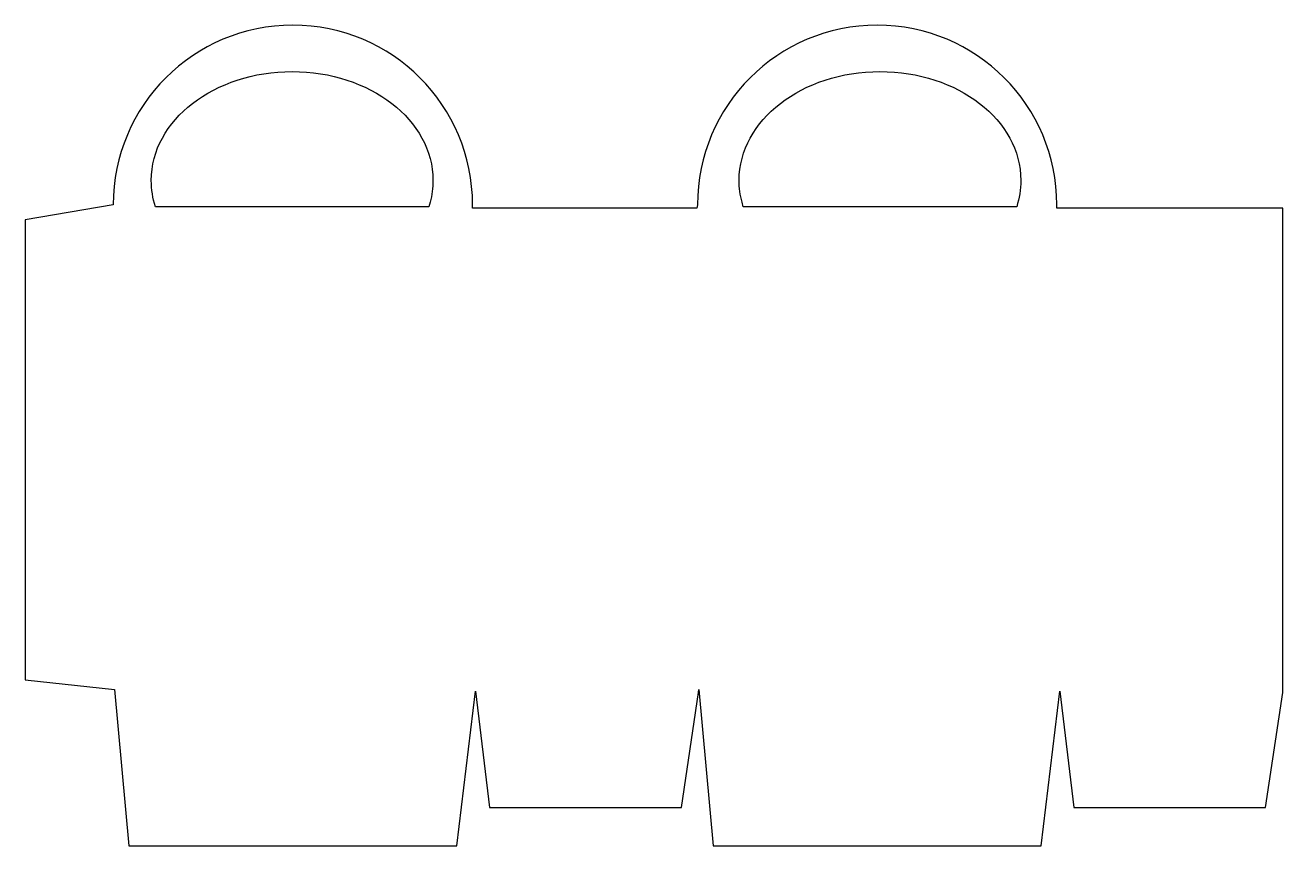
# Model space of a CAD drawing. Header units: centimetres. Extents: x -10 to 10, y -6.5 to 6.5.
import ezdxf

# ---------------------------------------------------------------- set-up
doc = ezdxf.new("R2010")
doc.units = ezdxf.units.CM
doc.header["$MEASUREMENT"] = 0
doc.layers.add('Camada 1', color=7, linetype='Continuous')

msp = doc.modelspace()

# ---------------------------------------------------------------- linework, layer by layer
at = {"layer": 'Camada 1'}
for points, knots in [([(0.70595, -4.0865), (0.70595, -4.0865), (0.43504, -5.91525), (0.43504, -5.91525), (0.43504, -5.91525), (0.43504, -5.91525), (-2.61291, -5.91525), (-2.61291, -5.91525), (-2.61291, -5.91525), (-2.61291, -5.91525), (-2.83868, -4.06391), (-2.83868, -4.06391), (-2.83868, -4.06391), (-2.83868, -4.06391), (-3.13218, -6.52485), (-3.13218, -6.52485), (-3.13218, -6.52485), (-3.13218, -6.52485), (-8.34754, -6.52485), (-8.34754, -6.52485), (-8.34754, -6.52485), (-8.34754, -6.52485), (-8.57331, -4.04134), (-8.57331, -4.04134), (-8.57331, -4.04134), (-8.57331, -4.04134), (-9.99568, -3.8833), (-9.99568, -3.8833), (-9.99568, -3.8833), (-9.99568, -3.8833), (-9.99568, 3.43177), (-9.99568, 3.43177), (-9.99568, 3.43177), (-9.99568, 3.43177), (-8.59588, 3.66884), (-8.59588, 3.66884), (-8.59588, 3.66884), (-8.59588, 5.24617), (-7.3172, 6.52485), (-5.73986, 6.52485), (-5.73986, 6.52485), (-4.16252, 6.52485), (-2.88384, 5.24617), (-2.88384, 3.66883), (-2.88384, 3.66883), (-2.88384, 3.64997), (-2.88403, 3.63115), (-2.8844, 3.61239), (-2.8844, 3.61239), (-2.8844, 3.61239), (0.67946, 3.6124), (0.67946, 3.6124), (0.67946, 3.6124), (0.67946, 3.6124), (0.69097, 3.66884), (0.69097, 3.66884), (0.69097, 3.66884), (0.691, 5.24617), (1.96968, 6.52485), (3.54702, 6.52485), (3.54702, 6.52485), (5.12436, 6.52485), (6.40304, 5.24617), (6.40304, 3.66883), (6.40304, 3.66883), (6.40304, 3.64997), (6.40285, 3.63115), (6.40248, 3.61239), (6.40248, 3.61239), (6.40248, 3.61239), (8.27695, 3.6124), (8.27695, 3.6124), (8.27695, 3.6124), (8.27695, 3.6124), (9.99565, 3.6124), (9.99565, 3.6124), (9.99565, 3.6124), (9.99565, 3.6124), (9.99282, -4.08647), (9.99282, -4.08647), (9.99282, -4.08647), (9.99282, -4.08647), (9.72191, -5.91522), (9.72191, -5.91522), (9.72191, -5.91522), (9.72191, -5.91522), (6.67397, -5.91522), (6.67397, -5.91522), (6.67397, -5.91522), (6.67397, -5.91522), (6.4482, -4.06388), (6.4482, -4.06388), (6.4482, -4.06388), (6.4482, -4.06388), (6.15472, -6.52482), (6.15472, -6.52482), (6.15472, -6.52482), (6.15472, -6.52482), (0.93934, -6.52482), (0.93934, -6.52482), (0.93934, -6.52482), (0.93934, -6.52482), (0.7136, -4.04131), (0.7136, -4.04131), (0.7136, -4.04131), (0.7136, -4.04131), (0.70595, -4.0865), (0.70595, -4.0865)], [0, 0, 0, 0, 0.03571429, 0.03571429, 0.03571429, 0.03571429, 0.07142857, 0.07142857, 0.07142857, 0.07142857, 0.10714286, 0.10714286, 0.10714286, 0.10714286, 0.14285714, 0.14285714, 0.14285714, 0.14285714, 0.17857143, 0.17857143, 0.17857143, 0.17857143, 0.21428571, 0.21428571, 0.21428571, 0.21428571, 0.25, 0.25, 0.25, 0.25, 0.28571429, 0.28571429, 0.28571429, 0.28571429, 0.32142857, 0.32142857, 0.32142857, 0.32142857, 0.35714286, 0.35714286, 0.35714286, 0.35714286, 0.39285714, 0.39285714, 0.39285714, 0.39285714, 0.42857143, 0.42857143, 0.42857143, 0.42857143, 0.46428571, 0.46428571, 0.46428571, 0.46428571, 0.5, 0.5, 0.5, 0.5, 0.53571429, 0.53571429, 0.53571429, 0.53571429, 0.57142857, 0.57142857, 0.57142857, 0.57142857, 0.60714286, 0.60714286, 0.60714286, 0.60714286, 0.64285714, 0.64285714, 0.64285714, 0.64285714, 0.67857143, 0.67857143, 0.67857143, 0.67857143, 0.71428571, 0.71428571, 0.71428571, 0.71428571, 0.75, 0.75, 0.75, 0.75, 0.78571429, 0.78571429, 0.78571429, 0.78571429, 0.82142857, 0.82142857, 0.82142857, 0.82142857, 0.85714286, 0.85714286, 0.85714286, 0.85714286, 0.89285714, 0.89285714, 0.89285714, 0.89285714, 0.92857143, 0.92857143, 0.92857143, 0.92857143, 1, 1, 1, 1]), ([(-3.5585, 3.70836), (-3.52868, 3.82097), (-3.51302, 3.9376), (-3.51302, 4.057), (-3.51302, 4.057), (-3.51302, 5.01244), (-4.51537, 5.78698), (-5.75179, 5.78698), (-5.75179, 5.78698), (-6.98824, 5.78698), (-7.99056, 5.01244), (-7.99056, 4.057), (-7.99056, 4.057), (-7.99056, 3.91251), (-7.96762, 3.77212), (-7.92441, 3.63795), (-7.92441, 3.63795), (-7.92441, 3.63795), (-3.57676, 3.63795), (-3.57676, 3.63795), (-3.57676, 3.63795), (-3.57676, 3.63795), (-3.5585, 3.70836), (-3.5585, 3.70836)], [0, 0, 0, 0, 0.14285714, 0.14285714, 0.14285714, 0.14285714, 0.28571429, 0.28571429, 0.28571429, 0.28571429, 0.42857143, 0.42857143, 0.42857143, 0.42857143, 0.57142857, 0.57142857, 0.57142857, 0.57142857, 0.71428571, 0.71428571, 0.71428571, 0.71428571, 1, 1, 1, 1]), ([(1.41707, 3.63795), (1.41707, 3.63795), (5.7647, 3.63795), (5.7647, 3.63795), (5.7647, 3.63795), (5.80791, 3.77212), (5.83085, 3.91248), (5.83085, 4.057), (5.83085, 4.057), (5.83085, 5.01244), (4.8285, 5.78698), (3.59208, 5.78698), (3.59208, 5.78698), (2.35566, 5.78698), (1.35331, 5.01244), (1.35331, 4.057), (1.35331, 4.057), (1.35331, 3.93757), (1.36897, 3.82097), (1.39879, 3.70836), (1.39879, 3.70836), (1.39879, 3.70836), (1.41707, 3.63795), (1.41707, 3.63795)], [0, 0, 0, 0, 0.14285714, 0.14285714, 0.14285714, 0.14285714, 0.28571429, 0.28571429, 0.28571429, 0.28571429, 0.42857143, 0.42857143, 0.42857143, 0.42857143, 0.57142857, 0.57142857, 0.57142857, 0.57142857, 0.71428571, 0.71428571, 0.71428571, 0.71428571, 1, 1, 1, 1])]:
    msp.add_open_spline(points, degree=3, knots=knots, dxfattribs=at)

doc.saveas('drawing.dxf')
